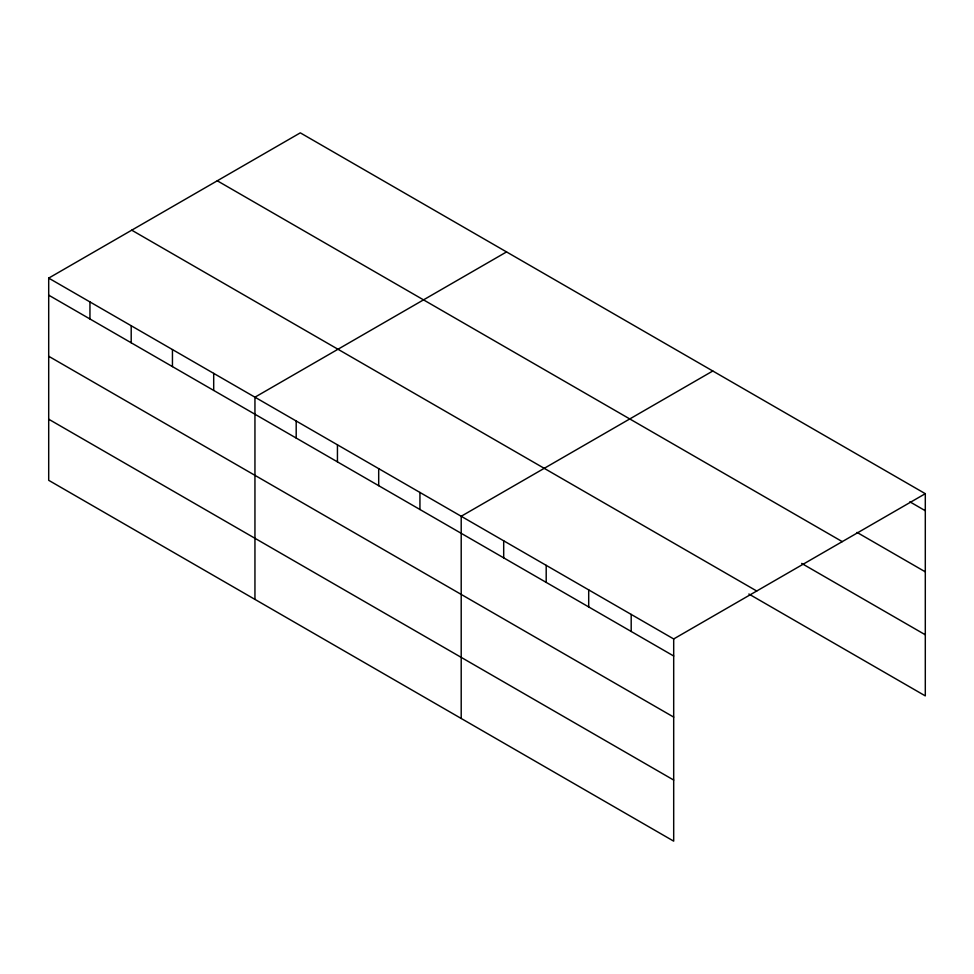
<?xml version="1.0" encoding="UTF-8"?>
<svg xmlns="http://www.w3.org/2000/svg" width="974" height="974" viewBox="0 0 974 974"><rect width="100%" height="100%" fill="white"/><g stroke="black" fill="none" stroke-linecap="round" stroke-linejoin="round"><path stroke-width="1.46" d="M48.7 278.114L673.691 638.956L673.691 841.146L48.7 480.316L48.7 278.114L300.309 132.854L925.3 493.684L925.3 695.886L748.86 594.018M506.553 251.925L254.945 397.197L254.945 599.387M712.798 371.009L461.201 516.269L461.201 718.459M673.691 638.956L925.3 493.684M909.85 501.805L925.3 510.729M857.047 532.425L925.3 571.835M217.275 180.787L842.266 541.629M801.663 563.41L925.3 634.78M131.733 230.181L756.725 591.011M48.7 295.159L673.691 656.001M48.7 356.265L673.691 717.095M48.7 419.21L673.691 780.052M631.189 614.411L631.189 631.456M588.698 589.879L588.698 606.924M546.195 565.346L546.195 582.391M503.692 540.801L503.692 557.846M419.94 492.454L419.94 509.499M378.691 468.64L378.691 485.685M337.442 444.826L337.442 461.871M296.193 421.012L296.193 438.057M213.696 373.371L213.696 390.416M172.447 349.556L172.447 366.601M131.198 325.742L131.198 342.787M89.949 301.928L89.949 318.973"/></g></svg>
